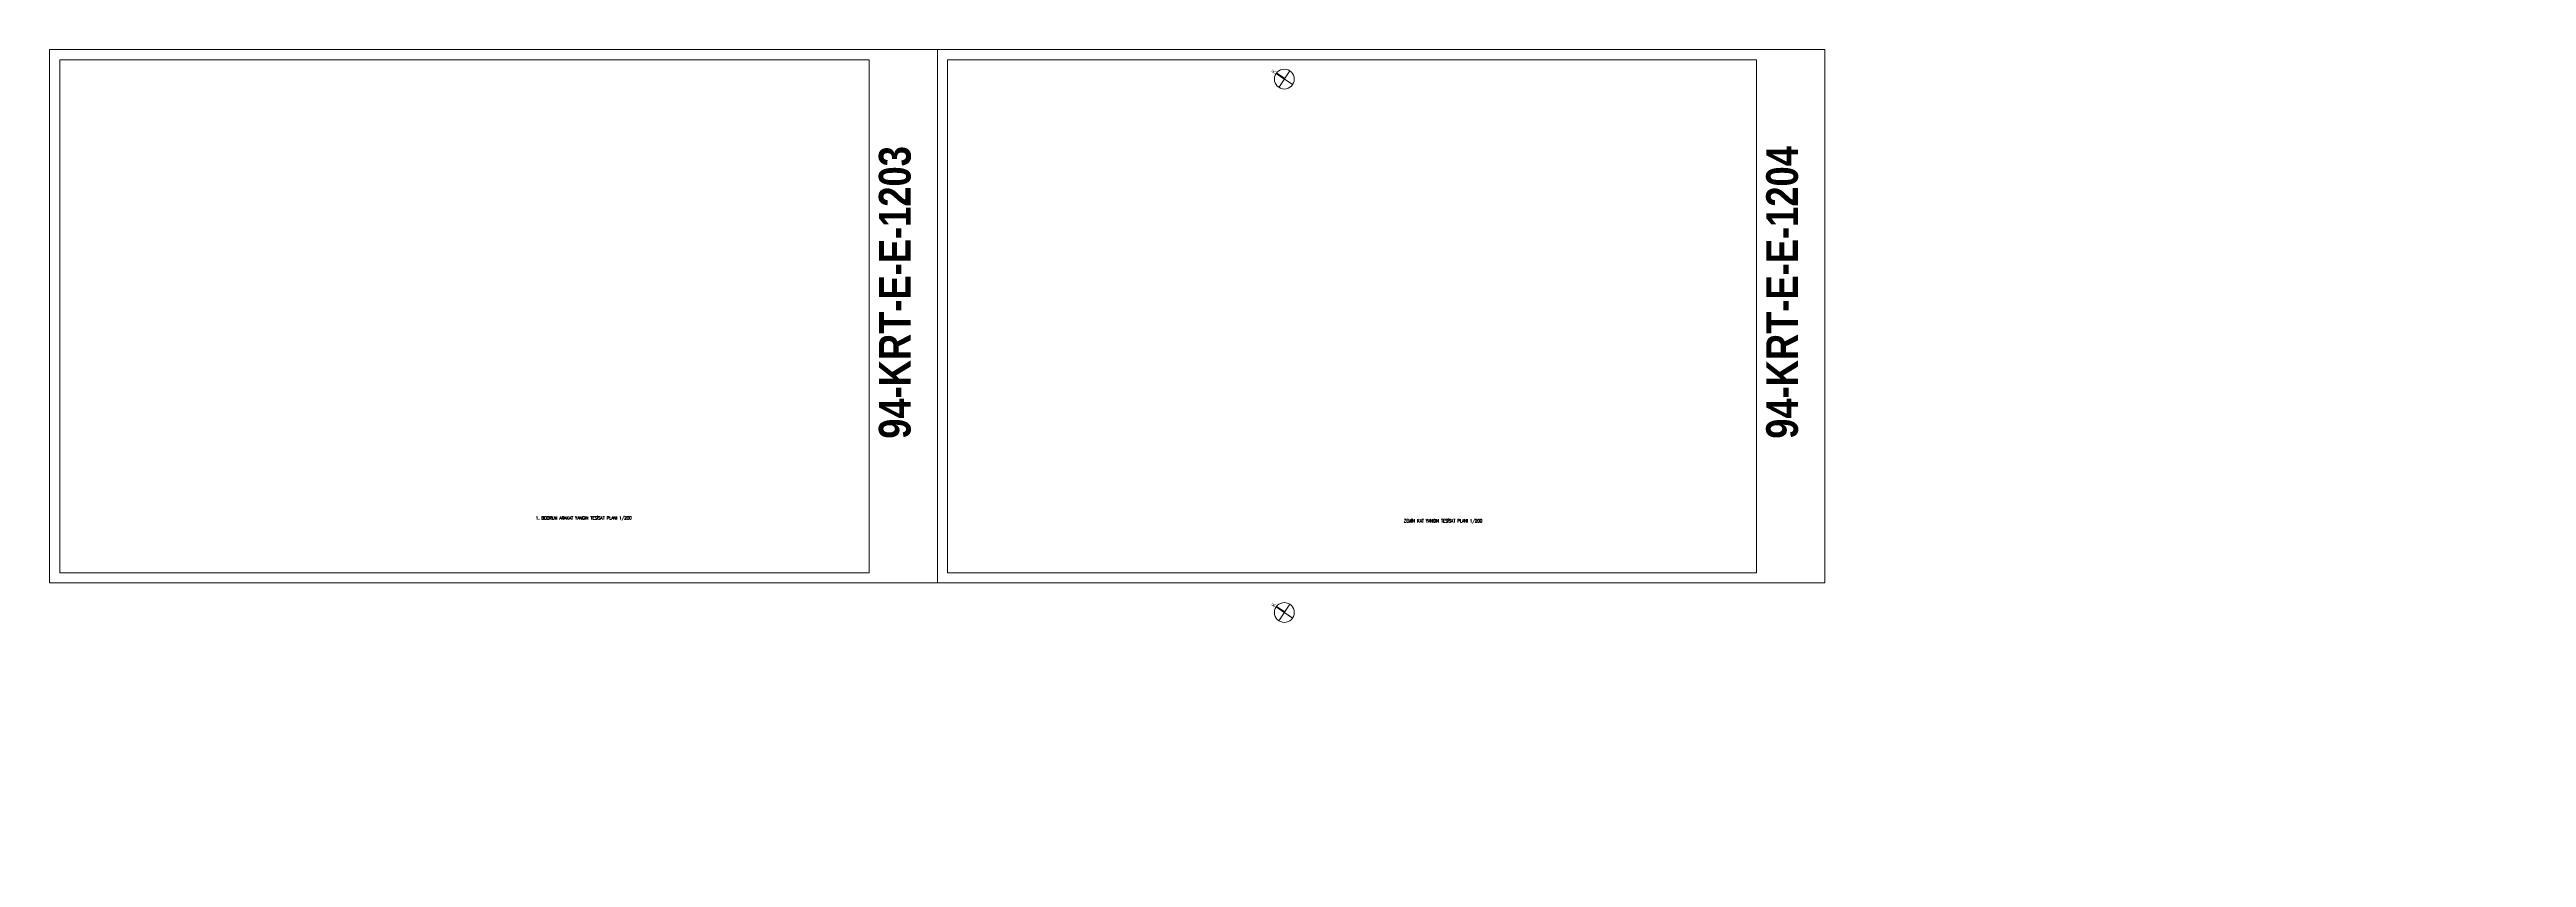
# Model space of a CAD drawing. Header units: metres. Extents: x -19121 to 152404, y -12107 to 29421.
# Drawn here: x 74301 to 152404, y 3945 to 29421 of the extents above; entities that cross this region are included whole.
import ezdxf
from ezdxf.enums import TextEntityAlignment as Align

# ---------------------------------------------------------------- set-up
doc = ezdxf.new("R2010")
doc.units = ezdxf.units.M
doc.header["$LTSCALE"] = 50
doc.header["$MEASUREMENT"] = 0
doc.layers.get('0').update_dxf_attribs({"color": 9, "lineweight": 5})
for name, color, linetype, lineweight in [('03', 18, 'Continuous', 5), ('05', 9, 'Continuous', 5), ('40A', 9, 'Continuous', 5), ('E-YAZI', 7, 'Continuous', 30)]:
    doc.layers.add(name, color=color, linetype=linetype, lineweight=lineweight)
doc.styles.add('E-YAZI', font='txttw.shx', dxfattribs={"height": 200})
doc.styles.add('MuuM_TEXT-BOLD', font='ARIALNB.TTF')
doc.styles.add('MuuM_TEXT-STANDART', font='ARIALN.TTF')

# ---------------------------------------------------------------- blocks, each defined once
blk = doc.blocks.new('0_northarrow')
blk.add_hatch(color=256).paths.add_polyline_path([(0, 6.25), (0.5, 6.25), (0.5, 0), (0, 0)])
for points in [[(6.25, 0), (-6.25, 0)], [(0, 6.25), (0, -6.25), (0, -3.125)]]:
    blk.add_lwpolyline(points)
blk.add_lwpolyline([(0, 6.25), (0.5, 6.25), (0.5, 0), (0, 0)], close=True)
blk.add_circle((0, 0), 6.25)
at = {"style": 'MuuM_TEXT-STANDART'}
blk.add_attdef('YON', text='', height=2.5, dxfattribs=at).set_placement((0.25, 6.25), align=Align.BOTTOM_CENTER)

msp = doc.modelspace()

# ---------------------------------------------------------------- hatches: boundary and pattern name
at = {"layer": '05'}
h = msp.add_hatch(dxfattribs=at)
h.set_pattern_fill('ANGLE', color=256)
h.set_pattern_definition([(0, (144457.44724, -24057.75037), (0, 0.275), [0.2, -0.075]), (90, (144457.44724, -24057.75037), (-0.275, 0), [0.2, -0.075])])
h.paths.add_polyline_path([(152404, 3996), (152404, 3945)], flags=17)

# ---------------------------------------------------------------- linework, layer by layer
at = {"color": 4}
msp.add_lwpolyline([(102301, 12601), (74301, 12601), (74301, 29421), (102301, 29421)], close=True, dxfattribs=at)
at = {"layer": '40A'}
for points in [[(74621, 29101), (100142, 29101), (100142, 12921), (74621, 12921)], [(102301, 29421), (102301, 12601), (130281, 12601), (130281, 29421)], [(128122, 12921), (128122, 29101), (102621, 29101), (102621, 12921)]]:
    msp.add_lwpolyline(points, close=True, dxfattribs=at)

# ---------------------------------------------------------------- block references
at = {"layer": '03', "xscale": 49.99999999999999, "yscale": 49.99999999999999, "zscale": 49.99999999999999, "rotation": 56.16995289571022}
for p in [(113237, 28489), (113237, 11669)]:
    msp.add_blockref('0_northarrow', p, dxfattribs=at).add_auto_attribs({'YON': 'K'})

# ---------------------------------------------------------------- texts
at = {"layer": '40A', "style": 'MuuM_TEXT-BOLD'}
for s, p in [('94-KRT-E-E-1203', (101452, 17148)), ('94-KRT-E-E-1204', (129432, 17148))]:
    msp.add_text(s, height=1000, rotation=90, dxfattribs=at).set_placement(p)
at = {"layer": 'E-YAZI', "color": 4, "style": 'E-YAZI', "width": 0.9}
for s, p in [('1. BODRUM ARAKAT YANGIN TESİSAT PLANI 1/200', (89635, 14600)), ('ZEMİN KAT YANGIN TESİSAT PLANI 1/200', (117002, 14508))]:
    msp.add_text(s, height=100, dxfattribs=at).set_placement(p)

doc.saveas('drawing.dxf')
